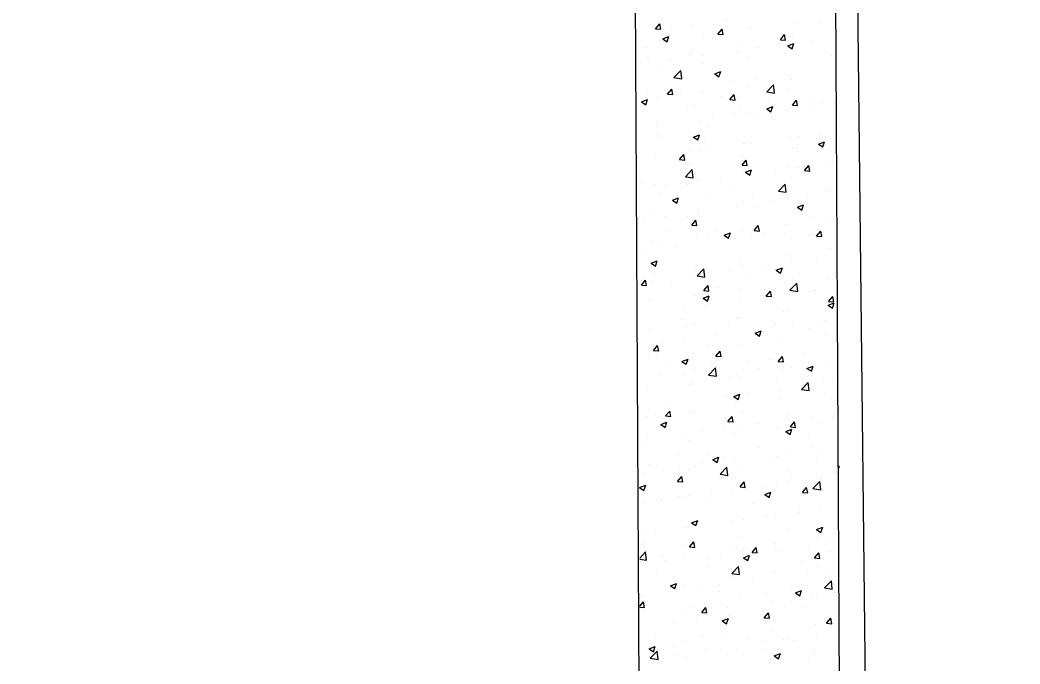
# Model space of a CAD drawing. Header units: millimetres. Extents: x 331487 to 517269, y 198509 to 399936.
# Drawn here: x 448285 to 449434, y 315079 to 315819 of the extents above; entities that cross this region are included whole.
import ezdxf

# ---------------------------------------------------------------- set-up
doc = ezdxf.new("R2010")
doc.units = ezdxf.units.MM
doc.header["$MEASUREMENT"] = 0
doc.layers.add('9th_plot boundry', color=1, linetype='Continuous')
doc.layers.add('COLUMN', color=6, linetype='Continuous')

msp = doc.modelspace()

# ---------------------------------------------------------------- linework, layer by layer
at = {"layer": '9th_plot boundry'}
msp.add_line((449434.4, 299006.3), (448946.6, 343103.6), dxfattribs=at)
msp.add_lwpolyline([(448946.6, 343103.6), (414422.2, 340817.1, 0.386106), (408845.6, 334960.7), (408845.6, 299960.7), (449434.4, 299006.3)], format="xyb", close=True, dxfattribs=at)
at = {"layer": 'COLUMN'}
for p, q in [((448972.9, 319477.3), (449064.3, 302244.5)), ((449202.9, 319478.5), (449294.4, 302239))]:
    msp.add_line(p, q, dxfattribs=at)
at = {"layer": 'COLUMN', "color": 2, "linetype": 'Continuous'}
for p, q in [((449015.5, 315808.7), (449020.4, 315814.4)), ((449015.5, 315808.7), (449021.5, 315808.2)), ((449018, 315814.3), (449018, 315814.3)), ((449021.5, 315808.2), (449020.4, 315814.4)), ((449033.4, 315809.5), (449033.4, 315809.5)), ((449058.4, 315812.8), (449058.4, 315812.8)), ((449087.3, 315802.4), (449092.1, 315808.2)), ((449093.2, 315801.9), (449092.1, 315808.2)), ((449096.3, 315817.8), (449096.3, 315817.8)), ((449123.1, 315809.5), (449123.1, 315809.5)), ((449174.5, 315816.6), (449174.5, 315816.6)), ((449205.5, 315817.4), (449205.5, 315817.4)), ((449023.9, 315797), (449030.9, 315799.7)), ((449023.9, 315797), (449028.8, 315793.6)), ((449028.8, 315793.6), (449030.9, 315799.7)), ((449071.2, 315802), (449071.2, 315802)), ((449087.3, 315802.4), (449093.2, 315801.9)), ((449159, 315796.1), (449163.8, 315801.9)), ((449159, 315796.1), (449165, 315795.6)), ((449165, 315795.6), (449163.8, 315801.9)), ((449172.9, 315799.4), (449172.9, 315799.4)), ((449004.3, 315786.7), (449004.3, 315786.7)), ((449020.7, 315795.6), (449020.7, 315795.6)), ((449114.6, 315789.4), (449114.6, 315789.4)), ((449133.1, 315786.7), (449133.1, 315786.7)), ((449158.2, 315790), (449158.2, 315790)), ((449167.6, 315789), (449174.6, 315791.7)), ((449167.6, 315789), (449172.6, 315785.6)), ((449172.6, 315785.6), (449174.6, 315791.7)), ((449196.1, 315795), (449196.1, 315795)), ((449223.8, 315789.7), (449223.8, 315789.7)), ((449032.1, 315773.4), (449032.1, 315773.4)), ((449056.2, 315779.3), (449056.2, 315779.3)), ((449057.7, 315784.5), (449057.7, 315784.5)), ((449070, 315778.4), (449070, 315778.4)), ((449111.1, 315782.2), (449111.1, 315782.2)), ((449121.9, 315776.2), (449121.9, 315776.2)), ((449164.5, 315780), (449164.5, 315780)), ((449173.2, 315783.3), (449173.2, 315783.3)), ((449217.9, 315777.7), (449217.9, 315777.7)), ((448997.9, 315769.3), (448997.9, 315769.3)), ((449007.1, 315770.1), (449007.1, 315770.1)), ((449019.5, 315762.3), (449019.5, 315762.3)), ((449070, 315768.7), (449070, 315768.7)), ((449036.8, 315752.6), (449044.6, 315760.8)), ((449036.8, 315752.6), (449045.7, 315751.3)), ((449045.7, 315751.3), (449044.6, 315760.8)), ((449083.6, 315756.7), (449090.6, 315759.4)), ((449083.6, 315756.7), (449088.5, 315753.4)), ((449088.5, 315753.4), (449090.6, 315759.4)), ((449131.9, 315750.5), (449131.9, 315750.5)), ((449169.7, 315755.5), (449169.7, 315755.5)), ((449222.5, 315756.4), (449222.5, 315756.4)), ((449029.4, 315733.5), (449034.2, 315739.2)), ((449035.4, 315733), (449034.2, 315739.2)), ((449043.7, 315738.9), (449043.7, 315738.9)), ((449106.8, 315747.2), (449106.8, 315747.2)), ((449120.7, 315743), (449120.7, 315743)), ((449143.5, 315736.1), (449151.3, 315744.2)), ((449152.4, 315734.7), (449151.3, 315744.2)), ((449168.7, 315739.7), (449168.7, 315739.7)), ((449172, 315750), (449172, 315750)), ((448999.5, 315724.5), (449006.5, 315727.2)), ((449004.5, 315721.1), (449006.5, 315727.2)), ((449005.8, 315733.9), (449005.8, 315733.9)), ((449018.2, 315729.1), (449018.2, 315729.1)), ((449029.4, 315733.5), (449035.4, 315733)), ((449038.2, 315733.4), (449038.2, 315733.4)), ((449068.7, 315735.5), (449068.7, 315735.5)), ((449091.6, 315731.1), (449091.6, 315731.1)), ((449101.1, 315727.2), (449106, 315733)), ((449101.1, 315727.2), (449107.1, 315726.7)), ((449107.1, 315726.7), (449106, 315732.9)), ((449110.4, 315729.7), (449110.4, 315729.7)), ((449143.5, 315736.1), (449152.4, 315734.7)), ((449145, 315728.9), (449145, 315728.9)), ((448999.5, 315724.5), (449004.5, 315721.1)), ((449005.9, 315722.2), (449005.9, 315722.2)), ((449052.1, 315719.7), (449052.1, 315719.7)), ((449059.3, 315720), (449059.3, 315720)), ((449112.7, 315717.7), (449112.7, 315717.7)), ((449143.3, 315716.5), (449150.3, 315719.2)), ((449143.3, 315716.5), (449148.2, 315713.1)), ((449143.4, 315716.1), (449143.4, 315716.1)), ((449148.2, 315713.1), (449150.3, 315719.2)), ((449170.8, 315716.7), (449170.8, 315716.7)), ((449172.9, 315720.9), (449177.7, 315726.7)), ((449172.9, 315720.9), (449178.8, 315720.4)), ((449178.8, 315720.4), (449177.7, 315726.7)), ((449192.7, 315717.7), (449192.7, 315717.7)), ((449198.4, 315726.6), (449198.4, 315726.6)), ((449206.6, 315724.4), (449206.6, 315724.4)), ((449221.3, 315723.1), (449221.3, 315723.1)), ((449080.5, 315707.8), (449080.5, 315707.8)), ((449105.6, 315711.1), (449105.6, 315711.1)), ((449119.5, 315709.7), (449119.5, 315709.7)), ((449134.4, 315707.7), (449134.4, 315707.7)), ((449166.1, 315715.4), (449166.1, 315715.4)), ((449219.5, 315713.2), (449219.5, 315713.2)), ((449017, 315695.8), (449017, 315695.8)), ((449017.4, 315699.5), (449017.4, 315699.5)), ((449067.5, 315702.2), (449067.5, 315702.2)), ((449076.1, 315697.7), (449076.1, 315697.7)), ((449017.8, 315687.7), (449017.8, 315687.7)), ((449018.3, 315682.6), (449018.3, 315682.6)), ((449059.2, 315684.2), (449066.2, 315686.9)), ((449059.2, 315684.2), (449064.2, 315680.9)), ((449064.2, 315680.9), (449066.2, 315686.9)), ((449169.6, 315683.4), (449169.6, 315683.4)), ((449180.3, 315685), (449180.3, 315685)), ((449205.3, 315688.3), (449205.3, 315688.3)), ((449220.1, 315689.8), (449220.1, 315689.8)), ((449071.7, 315680.3), (449071.7, 315680.3)), ((449079.3, 315671.7), (449079.3, 315671.7)), ((449117.1, 315676.6), (449117.1, 315676.6)), ((449118.3, 315676.4), (449118.3, 315676.4)), ((449125.1, 315678), (449125.1, 315678)), ((449172.6, 315672.7), (449172.6, 315672.7)), ((449178.5, 315675.8), (449178.5, 315675.8)), ((449202.9, 315676.2), (449209.9, 315678.9)), ((449202.9, 315676.2), (449207.9, 315672.9)), ((449207.9, 315672.9), (449209.9, 315678.9)), ((449015.8, 315662.5), (449015.8, 315662.5)), ((449043.3, 315658.3), (449048.1, 315664)), ((449043.3, 315658.3), (449049.3, 315657.7)), ((449049.3, 315657.7), (449048.1, 315664)), ((449054.2, 315668.4), (449054.2, 315668.4)), ((449066.3, 315668.9), (449066.3, 315668.9)), ((449114.3, 315662.7), (449114.3, 315662.7)), ((449050.1, 315638.7), (449057.8, 315646.8)), ((449055.9, 315652.7), (449055.9, 315652.7)), ((449058.9, 315637.3), (449057.8, 315646.8)), ((449115, 315652), (449119.8, 315657.7)), ((449115, 315652), (449121, 315651.5)), ((449121, 315651.5), (449119.8, 315657.7)), ((449168.4, 315650.1), (449168.4, 315650.1)), ((449179, 315648.8), (449179, 315648.8)), ((449186.7, 315645.7), (449191.6, 315651.5)), ((449192.7, 315645.2), (449191.6, 315651.4)), ((449216.9, 315653.8), (449216.9, 315653.8)), ((449218.9, 315656.5), (449218.9, 315656.5)), ((448997.6, 315642.7), (448997.6, 315642.7)), ((449050.1, 315638.7), (449058.9, 315637.3)), ((449065.1, 315635.6), (449065.1, 315635.6)), ((449090.8, 315637.2), (449090.8, 315637.2)), ((449117, 315643.1), (449117, 315643.1)), ((449118.9, 315644), (449125.9, 315646.6)), ((449118.9, 315644), (449123.9, 315640.6)), ((449123.9, 315640.6), (449125.9, 315646.6)), ((449154, 315645.5), (449154, 315645.5)), ((449186.7, 315645.7), (449192.7, 315645.2)), ((448998.9, 315631.5), (448998.9, 315631.5)), ((449014.6, 315629.2), (449014.6, 315629.2)), ((449027.9, 315628.9), (449027.9, 315628.9)), ((449052.3, 315629.2), (449052.3, 315629.2)), ((449053, 315632.2), (449053, 315632.2)), ((449105.6, 315626.9), (449105.6, 315626.9)), ((449156.8, 315622.1), (449164.6, 315630.2)), ((449159, 315624.7), (449159, 315624.7)), ((449165.7, 315620.7), (449164.6, 315630.2)), ((449020, 315618), (449020, 315618)), ((449034.9, 315611.7), (449041.9, 315614.4)), ((449039.9, 315608.4), (449041.9, 315614.4)), ((449073.3, 315615.8), (449073.3, 315615.8)), ((449126.7, 315613.5), (449126.7, 315613.5)), ((449156.8, 315622.1), (449165.7, 315620.7)), ((449167.2, 315616.8), (449167.2, 315616.8)), ((449168.5, 315613.1), (449168.5, 315613.1)), ((449190.6, 315614.4), (449190.6, 315614.4)), ((449212.4, 315622.4), (449212.4, 315622.4)), ((449217.7, 315623.2), (449217.7, 315623.2)), ((449034.9, 315611.7), (449039.9, 315608.4)), ((449063.9, 315602.3), (449063.9, 315602.3)), ((449110.1, 315603.1), (449110.1, 315603.1)), ((449115.8, 315609.8), (449115.8, 315609.8)), ((449127.7, 315606.1), (449127.7, 315606.1)), ((449152.7, 315609.4), (449152.7, 315609.4)), ((449178.6, 315603.7), (449185.6, 315606.4)), ((449178.6, 315603.7), (449183.6, 315600.3)), ((449180.1, 315611.3), (449180.1, 315611.3)), ((449183.6, 315600.3), (449185.6, 315606.4)), ((449001.6, 315589.5), (449001.6, 315589.5)), ((449013.4, 315595.9), (449013.4, 315595.9)), ((449026.6, 315592.8), (449026.6, 315592.8)), ((449051.8, 315593), (449051.8, 315593)), ((449064.5, 315597.8), (449064.5, 315597.8)), ((449192.4, 315591.1), (449192.4, 315591.1)), ((449216.5, 315589.9), (449216.5, 315589.9)), ((449032.4, 315578.4), (449032.4, 315578.4)), ((449057.2, 315583), (449062, 315588.8)), ((449057.2, 315583), (449063.1, 315582.5)), ((449063.1, 315582.5), (449062, 315588.8)), ((449128.9, 315576.8), (449133.7, 315582.5)), ((449134.9, 315576.2), (449133.7, 315582.5)), ((449134.1, 315581.1), (449134.1, 315581.1)), ((449166, 315583.5), (449166, 315583.5)), ((449062.7, 315569), (449062.7, 315569)), ((449075.8, 315571.1), (449075.8, 315571.1)), ((449085.7, 315576.1), (449085.7, 315576.1)), ((449094.6, 315571.4), (449101.6, 315574.1)), ((449094.6, 315571.4), (449099.6, 315568.1)), ((449099.6, 315568.1), (449101.6, 315574.1)), ((449101.4, 315566.6), (449101.4, 315566.6)), ((449114.6, 315576.5), (449114.6, 315576.5)), ((449126.4, 315569.9), (449126.4, 315569.9)), ((449128.9, 315576.8), (449134.9, 315576.2)), ((449139.1, 315573.9), (449139.1, 315573.9)), ((449164.3, 315574.9), (449164.3, 315574.9)), ((449192.5, 315571.6), (449192.5, 315571.6)), ((449200.6, 315570.5), (449205.4, 315576.2)), ((449200.6, 315570.5), (449206.6, 315570)), ((449206.6, 315570), (449205.4, 315576.2)), ((449012.2, 315562.6), (449012.2, 315562.6)), ((449017.5, 315561.1), (449017.5, 315561.1)), ((449038.2, 315558.3), (449038.2, 315558.3)), ((449215.2, 315556.7), (449215.2, 315556.7)), ((449000.3, 315553.3), (449000.3, 315553.3)), ((449164.7, 315550.3), (449164.7, 315550.3)), ((449172.3, 315546.1), (449172.3, 315546.1)), ((449201.1, 315543.8), (449201.1, 315543.8)), ((449010.6, 315539.2), (449017.6, 315541.9)), ((449010.6, 315539.2), (449015.5, 315535.8)), ((449015.5, 315535.8), (449017.6, 315541.9)), ((449061.5, 315535.7), (449061.5, 315535.7)), ((449063.3, 315524.7), (449071.1, 315532.8)), ((449072.2, 315523.3), (449071.1, 315532.8)), ((449113.4, 315543.2), (449113.4, 315543.2)), ((449114, 315536.1), (449114, 315536.1)), ((449138, 315535.5), (449138, 315535.5)), ((449154.3, 315531.2), (449161.3, 315533.9)), ((449159.3, 315527.8), (449161.3, 315533.9)), ((449010.9, 315529.3), (449010.9, 315529.3)), ((449012.9, 315527.3), (449012.9, 315527.3)), ((449055.7, 315526.1), (449055.7, 315526.1)), ((449063.3, 315524.7), (449072.2, 315523.3)), ((449066.3, 315525), (449066.3, 315525)), ((449075.1, 315527.2), (449075.1, 315527.2)), ((449100.1, 315530.5), (449100.1, 315530.5)), ((449119.6, 315522.8), (449119.6, 315522.8)), ((449154.3, 315531.2), (449159.3, 315527.8)), ((449173, 315520.5), (449173, 315520.5)), ((449214, 315523.4), (449214, 315523.4)), ((448997.3, 315516.1), (448997.3, 315516.1)), ((448999.3, 315514.1), (449004.1, 315519.8)), ((448999.3, 315514.1), (449005.3, 315513.6)), ((449005.3, 315513.6), (449004.1, 315519.8)), ((449011.9, 315518.9), (449011.9, 315518.9)), ((449034, 315513.8), (449034, 315513.8)), ((449071, 315507.8), (449075.9, 315513.6)), ((449077, 315507.3), (449075.9, 315513.6)), ((449087.3, 315511.6), (449087.3, 315511.6)), ((449112.2, 315509.9), (449112.2, 315509.9)), ((449140.7, 315509.3), (449140.7, 315509.3)), ((449163.5, 315517), (449163.5, 315517)), ((449170, 315508.2), (449177.8, 315516.3)), ((449178.9, 315506.8), (449177.8, 315516.3)), ((449060.2, 315502.4), (449060.2, 315502.4)), ((449070.3, 315498.9), (449077.3, 315501.6)), ((449070.3, 315498.9), (449075.2, 315495.6)), ((449071, 315507.8), (449077, 315507.3)), ((449075.2, 315495.6), (449077.3, 315501.6)), ((449142.8, 315501.5), (449147.6, 315507.3)), ((449142.8, 315501.5), (449148.7, 315501)), ((449148.7, 315501), (449147.6, 315507.3)), ((449170, 315508.2), (449178.9, 315506.8)), ((449174.8, 315504.4), (449174.8, 315504.4)), ((449194.1, 315507.1), (449194.1, 315507.1)), ((449199.9, 315507.6), (449199.9, 315507.6)), ((449214.5, 315495.3), (449219.3, 315501)), ((449220.5, 315494.7), (449219.3, 315501)), ((449009.7, 315496), (449009.7, 315496)), ((449048.8, 315487.8), (449048.8, 315487.8)), ((449073.8, 315491.1), (449073.8, 315491.1)), ((449111.7, 315496), (449111.7, 315496)), ((449168.2, 315486.4), (449168.2, 315486.4)), ((449212.8, 315490.1), (449212.8, 315490.1)), ((449214, 315490.9), (449221, 315493.6)), ((449214, 315490.9), (449218.9, 315487.6)), ((449214.5, 315495.3), (449220.5, 315494.7)), ((449218.9, 315487.6), (449221, 315493.6)), ((449109.8, 315476.4), (449109.8, 315476.4)), ((449111, 315476.6), (449111, 315476.6)), ((449162.3, 315483.7), (449162.3, 315483.7)), ((449046.4, 315474.2), (449046.4, 315474.2)), ((449051.5, 315466.4), (449051.5, 315466.4)), ((449059, 315469.1), (449059, 315469.1)), ((449099.8, 315471.9), (449099.8, 315471.9)), ((449148.5, 315464.9), (449148.5, 315464.9)), ((449153.1, 315469.7), (449153.1, 315469.7)), ((449173.5, 315468.2), (449173.5, 315468.2)), ((449192.1, 315464.5), (449192.1, 315464.5)), ((449206.5, 315467.4), (449206.5, 315467.4)), ((449211.4, 315473.2), (449211.4, 315473.2)), ((449008.5, 315462.7), (449008.5, 315462.7)), ((449047.5, 315451.6), (449047.5, 315451.6)), ((449085.4, 315456.6), (449085.4, 315456.6)), ((449130, 315458.7), (449137, 315461.4)), ((449130, 315458.7), (449134.9, 315455.3)), ((449133.8, 315454.5), (449133.8, 315454.5)), ((449134.9, 315455.3), (449137, 315461.4)), ((449211.6, 315456.8), (449211.6, 315456.8)), ((449013.2, 315438.9), (449018, 315444.6)), ((449019.2, 315438.3), (449018, 315444.6)), ((449022.4, 315448.3), (449022.4, 315448.3)), ((449075.5, 315444.5), (449075.5, 315444.5)), ((449109.7, 315443.3), (449109.7, 315443.3)), ((449161.1, 315450.4), (449161.1, 315450.4)), ((449007.3, 315429.4), (449007.3, 315429.4)), ((449013.2, 315438.9), (449019.2, 315438.4)), ((449017.2, 315434.4), (449017.2, 315434.4)), ((449045.9, 315426.4), (449052.9, 315429.1)), ((449050.9, 315423.1), (449052.9, 315429.1)), ((449057.8, 315435.9), (449057.8, 315435.9)), ((449084.9, 315432.6), (449089.7, 315438.3)), ((449084.9, 315432.6), (449090.9, 315432.1)), ((449090.9, 315432.1), (449089.7, 315438.3)), ((449147.2, 315428.8), (449147.2, 315428.8)), ((449156.6, 315426.3), (449161.5, 315432.1)), ((449162.6, 315425.8), (449161.5, 315432.1)), ((449185.1, 315433.8), (449185.1, 315433.8)), ((449026.9, 315423.1), (449026.9, 315423.1)), ((449045.9, 315426.4), (449050.9, 315423.1)), ((449059, 315417.2), (449059, 315417.2)), ((449076.6, 315410.7), (449084.4, 315418.9)), ((449080.3, 315420.8), (449080.3, 315420.8)), ((449085.5, 315409.4), (449084.4, 315418.9)), ((449122.2, 315425.5), (449122.2, 315425.5)), ((449133.7, 315418.6), (449133.7, 315418.6)), ((449156.6, 315426.3), (449162.6, 315425.8)), ((449159.9, 315417.1), (449159.9, 315417.1)), ((449172, 315419.5), (449172, 315419.5)), ((449189.6, 315418.4), (449196.6, 315421.1)), ((449189.6, 315418.4), (449194.6, 315415.1)), ((449194.6, 315415.1), (449196.6, 315421.1)), ((449210.4, 315423.5), (449210.4, 315423.5)), ((449021.2, 315412.2), (449021.2, 315412.2)), ((449048, 315409.7), (449048, 315409.7)), ((449076.6, 315410.7), (449085.5, 315409.4)), ((449101.4, 315407.4), (449101.4, 315407.4)), ((449108.5, 315410.1), (449108.5, 315410.1)), ((449113.7, 315409.5), (449113.7, 315409.5)), ((449187, 315416.3), (449187, 315416.3)), ((449006.1, 315396.2), (449006.1, 315396.2)), ((449055.4, 315399.5), (449055.4, 315399.5)), ((449056.6, 315402.6), (449056.6, 315402.6)), ((449154.7, 315405.1), (449154.7, 315405.1)), ((449158.8, 315394.3), (449158.8, 315394.3)), ((449183.3, 315394.2), (449191.1, 315402.3)), ((449183.3, 315394.2), (449192.2, 315392.8)), ((449192.2, 315392.8), (449191.1, 315402.3)), ((449208.1, 315402.9), (449208.1, 315402.9)), ((449222, 315402.6), (449222, 315402.6)), ((448997, 315389.4), (448997, 315389.4)), ((449095.9, 315386), (449095.9, 315386)), ((449105.6, 315386.2), (449112.6, 315388.8)), ((449105.6, 315386.2), (449110.6, 315382.8)), ((449110.6, 315382.8), (449112.6, 315388.8)), ((449120.9, 315389.3), (449120.9, 315389.3)), ((449158.7, 315383.8), (449158.7, 315383.8)), ((449209.2, 315390.2), (449209.2, 315390.2)), ((449007, 315372.3), (449007, 315372.3)), ((449032.7, 315377.7), (449032.7, 315377.7)), ((449107.3, 315376.8), (449107.3, 315376.8)), ((449004.9, 315362.9), (449004.9, 315362.9)), ((449027.1, 315363.7), (449031.9, 315369.4)), ((449027.1, 315363.7), (449033, 315363.1)), ((449033, 315363.1), (449031.9, 315369.4)), ((449055.4, 315369.3), (449055.4, 315369.3)), ((449060.4, 315370), (449060.4, 315370)), ((449098.8, 315357.4), (449103.6, 315363.1)), ((449104.8, 315356.9), (449103.6, 315363.1)), ((449113.8, 315367.7), (449113.8, 315367.7)), ((449167.1, 315365.5), (449167.1, 315365.5)), ((449167.9, 315359.8), (449167.9, 315359.8)), ((449195.7, 315363.2), (449195.7, 315363.2)), ((449220.5, 315363.2), (449220.5, 315363.2)), ((449220.7, 315366.5), (449220.7, 315366.5)), ((449226.2, 315369.8), (449226.2, 315369.8)), ((449021.6, 315353.9), (449028.6, 315356.6)), ((449021.6, 315353.9), (449026.6, 315350.5)), ((449026.6, 315350.5), (449028.6, 315356.6)), ((449094.6, 315349.9), (449094.6, 315349.9)), ((449098.8, 315357.4), (449104.8, 315356.9)), ((449109.5, 315349.8), (449109.5, 315349.8)), ((449132.5, 315354.9), (449132.5, 315354.9)), ((449157.4, 315350.5), (449157.4, 315350.5)), ((449165.3, 315345.9), (449172.3, 315348.6)), ((449170.3, 315342.5), (449172.3, 315348.6)), ((449170.5, 315351.1), (449175.3, 315356.9)), ((449170.5, 315351.1), (449176.5, 315350.6)), ((449176.5, 315350.6), (449175.3, 315356.8)), ((449207.9, 315356.9), (449207.9, 315356.9)), ((449006.4, 315338.3), (449006.4, 315338.3)), ((449051.2, 315339.8), (449051.2, 315339.8)), ((449069.6, 315346.6), (449069.6, 315346.6)), ((449106.1, 315343.5), (449106.1, 315343.5)), ((449165.3, 315345.9), (449170.3, 315342.5)), ((449191.8, 315337.9), (449191.8, 315337.9)), ((449003.6, 315329.6), (449003.6, 315329.6)), ((449054.2, 315336), (449054.2, 315336)), ((449133.5, 315327.8), (449133.5, 315327.8)), ((449194.4, 315327), (449194.4, 315327)), ((449040.9, 315318.9), (449040.9, 315318.9)), ((449075.2, 315317.8), (449075.2, 315317.8)), ((449081.3, 315313.6), (449088.3, 315316.3)), ((449081.3, 315313.6), (449086.3, 315310.3)), ((449086.3, 315310.3), (449088.3, 315316.3)), ((449094.3, 315316.6), (449094.3, 315316.6)), ((449106.2, 315315.4), (449106.2, 315315.4)), ((449147.7, 315314.4), (449147.7, 315314.4)), ((449156.2, 315317.2), (449156.2, 315317.2)), ((449169.3, 315323.7), (449169.3, 315323.7)), ((449206.7, 315323.6), (449206.7, 315323.6)), ((449008.6, 315307.7), (449008.6, 315307.7)), ((449016.9, 315307.8), (449016.9, 315307.8)), ((449043.3, 315307.1), (449043.3, 315307.1)), ((449052.9, 315302.7), (449052.9, 315302.7)), ((449062, 315305.5), (449062, 315305.5)), ((449068.3, 315310.4), (449068.3, 315310.4)), ((449089.8, 315296.8), (449097.6, 315304.9)), ((449098.7, 315295.4), (449097.6, 315304.9)), ((449104.9, 315310.2), (449104.9, 315310.2)), ((449115.4, 315303.2), (449115.4, 315303.2)), ((449201.1, 315312.1), (449201.1, 315312.1)), ((449225, 315305.6), (449226.8, 315306.3)), ((449225, 315305.6), (449226.8, 315304.4)), ((449002.4, 315296.3), (449002.4, 315296.3)), ((449040.9, 315288.4), (449045.8, 315294.2)), ((449046.9, 315287.9), (449045.8, 315294.2)), ((449089.8, 315296.8), (449098.7, 315295.4)), ((449168.8, 315301), (449168.8, 315301)), ((449171.7, 315292.8), (449171.7, 315292.8)), ((449205.9, 315292.6), (449205.9, 315292.6)), ((449222.1, 315298.7), (449222.1, 315298.7)), ((448997.3, 315281.4), (449004.3, 315284.1)), ((448997.3, 315281.4), (449002.2, 315278)), ((449002.2, 315278), (449004.3, 315284.1)), ((449040.9, 315288.4), (449046.9, 315287.9)), ((449112.7, 315282.2), (449117.5, 315287.9)), ((449112.7, 315282.2), (449118.6, 315281.6)), ((449113.4, 315282.8), (449113.4, 315282.8)), ((449118.6, 315281.6), (449117.5, 315287.9)), ((449143, 315284.3), (449143, 315284.3)), ((449155, 315283.9), (449155, 315283.9)), ((449168.1, 315287.6), (449168.1, 315287.6)), ((449184.4, 315275.9), (449189.2, 315281.6)), ((449190.4, 315275.4), (449189.2, 315281.6)), ((449196.5, 315280.2), (449204.3, 315288.3)), ((449196.5, 315280.2), (449205.4, 315278.8)), ((449205.4, 315278.8), (449204.3, 315288.3)), ((449205.5, 315290.3), (449205.5, 315290.3)), ((449017, 315267.7), (449017, 315267.7)), ((449021, 315268.1), (449021, 315268.1)), ((449042, 315271), (449042, 315271)), ((449051.7, 315269.4), (449051.7, 315269.4)), ((449055.1, 315272.8), (449055.1, 315272.8)), ((449079.9, 315276), (449079.9, 315276)), ((449103.7, 315276.9), (449103.7, 315276.9)), ((449141, 315273.4), (449148, 315276.1)), ((449141, 315273.4), (449146, 315270)), ((449146, 315270), (449148, 315276.1)), ((449184.4, 315275.9), (449190.4, 315275.4)), ((449001.2, 315263), (449001.2, 315263)), ((449074.4, 315265.8), (449074.4, 315265.8)), ((449127.8, 315263.6), (449127.8, 315263.6)), ((449181.2, 315261.3), (449181.2, 315261.3)), ((449204.3, 315257.1), (449204.3, 315257.1)), ((449116.7, 315244.9), (449116.7, 315244.9)), ((449141.8, 315248.2), (449141.8, 315248.2)), ((449153.8, 315250.7), (449153.8, 315250.7)), ((449179.6, 315253.1), (449179.6, 315253.1)), ((449050.5, 315236.1), (449050.5, 315236.1)), ((449053.6, 315236.5), (449053.6, 315236.5)), ((449057, 315241.1), (449064, 315243.8)), ((449057, 315241.1), (449061.9, 315237.8)), ((449061.9, 315237.8), (449064, 315243.8)), ((449102.4, 315243.6), (449102.4, 315243.6)), ((449167.6, 315233.2), (449167.6, 315233.2)), ((449200.7, 315233.1), (449207.7, 315235.8)), ((449200.7, 315233.1), (449205.6, 315229.8)), ((449205.6, 315229.8), (449207.7, 315235.8)), ((449225.9, 315243.2), (449225.9, 315243.2)), ((449000, 315229.7), (449000, 315229.7)), ((449015.7, 315231.6), (449015.7, 315231.6)), ((449109.3, 315223.2), (449109.3, 315223.2)), ((449203.1, 315223.8), (449203.1, 315223.8)), ((449216.5, 315222), (449216.5, 315222)), ((449001.5, 315217), (449001.5, 315217)), ((449050.9, 315213.2), (449050.9, 315213.2)), ((449054.8, 315213.2), (449059.6, 315219)), ((449054.8, 315213.2), (449060.8, 315212.7)), ((449054.9, 315214.7), (449054.9, 315214.7)), ((449060.8, 315212.7), (449059.6, 315219)), ((449101.2, 315210.3), (449101.2, 315210.3)), ((449108.3, 315212.5), (449108.3, 315212.5)), ((449126.5, 315206.9), (449131.4, 315212.7)), ((449132.5, 315206.4), (449131.4, 315212.7)), ((449152.6, 315217.4), (449152.6, 315217.4)), ((449153.3, 315213.7), (449153.3, 315213.7)), ((449161.7, 315210.2), (449161.7, 315210.2)), ((449191.5, 315211.2), (449191.5, 315211.2)), ((448997.4, 315200.4), (449004.1, 315207.5)), ((448997.4, 315199.2), (449005.3, 315198)), ((449005.3, 315198), (449004.1, 315207.5)), ((449022.6, 315203.5), (449022.6, 315203.5)), ((449049.3, 315202.8), (449049.3, 315202.8)), ((449076, 315201.3), (449076, 315201.3)), ((449090.4, 315205.4), (449090.4, 315205.4)), ((449115.5, 315208.7), (449115.5, 315208.7)), ((449116.6, 315200.9), (449123.7, 315203.6)), ((449116.6, 315200.9), (449121.6, 315197.5)), ((449121.6, 315197.5), (449123.6, 315203.5)), ((449126.5, 315206.9), (449132.5, 315206.4)), ((449129.4, 315199), (449129.4, 315199)), ((449133.2, 315201.2), (449133.2, 315201.2)), ((449198.3, 315200.7), (449203.1, 315206.4)), ((449198.3, 315200.7), (449204.2, 315200.1)), ((449204.2, 315200.1), (449203.1, 315206.4)), ((449215.1, 315207.9), (449215.1, 315207.9)), ((448998.8, 315196.4), (448998.8, 315196.4)), ((449027.3, 315197.1), (449027.3, 315197.1)), ((449074.9, 315191.2), (449074.9, 315191.2)), ((449103.1, 315182.8), (449110.9, 315190.9)), ((449112, 315181.4), (449110.9, 315190.9)), ((449182.8, 315196.8), (449182.8, 315196.8)), ((449201.9, 315190.5), (449201.9, 315190.5)), ((449016.6, 315181.2), (449016.6, 315181.2)), ((449100, 315177), (449100, 315177)), ((449103.1, 315182.8), (449112, 315181.4)), ((449151.4, 315184.1), (449151.4, 315184.1)), ((449190.2, 315182.6), (449190.2, 315182.6)), ((449215.2, 315185.9), (449215.2, 315185.9)), ((449032.6, 315168.6), (449039.6, 315171.3)), ((449032.6, 315168.6), (449037.6, 315165.3)), ((449037.6, 315165.3), (449039.6, 315171.3)), ((449048.1, 315169.5), (449048.1, 315169.5)), ((449064.1, 315166), (449064.1, 315166)), ((449089.2, 315169.3), (449089.2, 315169.3)), ((449127, 315174.3), (449127, 315174.3)), ((449171.4, 315166.2), (449171.4, 315166.2)), ((449209.8, 315166.3), (449217.6, 315174.4)), ((449209.8, 315166.3), (449218.7, 315164.9)), ((449218.7, 315164.9), (449217.6, 315174.4)), ((448997.6, 315163.1), (448997.6, 315163.1)), ((449001, 315157.7), (449001, 315157.7)), ((449035, 315163.9), (449035, 315163.9)), ((449088.4, 315161.6), (449088.4, 315161.6)), ((449113.1, 315156.2), (449113.1, 315156.2)), ((449141.8, 315159.4), (449141.8, 315159.4)), ((449176.3, 315160.6), (449183.3, 315163.3)), ((449176.3, 315160.6), (449181.3, 315157.2)), ((449181.3, 315157.2), (449183.3, 315163.3)), ((449195.2, 315157.1), (449195.2, 315157.1)), ((449200.7, 315157.2), (449200.7, 315157.2)), ((448997.6, 315145.1), (449001.8, 315150)), ((448997.6, 315144.2), (449002.9, 315143.8)), ((449002.9, 315143.7), (449001.8, 315150)), ((449054.8, 315146.2), (449054.8, 315146.2)), ((449068.7, 315138), (449073.5, 315143.7)), ((449074.7, 315137.5), (449073.5, 315143.7)), ((449098.8, 315143.7), (449098.8, 315143.7)), ((449150.1, 315150.8), (449150.1, 315150.8)), ((449163.9, 315143.1), (449163.9, 315143.1)), ((449188.9, 315146.4), (449188.9, 315146.4)), ((449226.8, 315151.4), (449226.8, 315151.4)), ((449046.9, 315136.2), (449046.9, 315136.2)), ((449062.8, 315129.8), (449062.8, 315129.8)), ((449068.7, 315138), (449074.7, 315137.5)), ((449092.3, 315128.3), (449099.3, 315131)), ((449097.3, 315125), (449099.3, 315131)), ((449100.7, 315134.8), (449100.7, 315134.8)), ((449140.4, 315131.7), (449145.2, 315137.5)), ((449140.4, 315131.7), (449146.4, 315131.2)), ((449146.4, 315131.2), (449145.2, 315137.5)), ((449212.1, 315125.5), (449217, 315131.2)), ((449218.1, 315124.9), (449217, 315131.2)), ((449037.8, 315126.5), (449037.8, 315126.5)), ((449092.3, 315128.3), (449097.3, 315125)), ((449199.4, 315123.9), (449199.4, 315123.9)), ((449212.1, 315125.5), (449218.1, 315124.9)), ((449015.6, 315112.8), (449015.6, 315112.8)), ((449068.9, 315110.5), (449068.9, 315110.5)), ((449097.6, 315110.5), (449097.6, 315110.5)), ((449122.3, 315108.3), (449122.3, 315108.3)), ((449148.9, 315117.5), (449148.9, 315117.5)), ((449162.6, 315107), (449162.6, 315107)), ((449200.5, 315112), (449200.5, 315112)), ((449225.6, 315116.6), (449225.6, 315116.6)), ((449008.3, 315096.1), (449015.3, 315098.8)), ((449008.3, 315096.1), (449013.3, 315092.7)), ((449013.3, 315092.7), (449015.3, 315098.8)), ((449036.6, 315099.3), (449036.6, 315099.3)), ((449045.6, 315103), (449045.6, 315103)), ((449074.4, 315095.4), (449074.4, 315095.4)), ((449090, 315097.1), (449090, 315097.1)), ((449109, 315096.5), (449109, 315096.5)), ((449137.6, 315103.7), (449137.6, 315103.7)), ((449167.3, 315106.5), (449167.3, 315106.5)), ((449175.7, 315106), (449175.7, 315106)), ((449009.6, 315085.4), (449017.4, 315093.5)), ((449009.6, 315085.4), (449018.5, 315084)), ((449011.5, 315087.1), (449011.5, 315087.1)), ((449018.5, 315084), (449017.4, 315093.5)), ((449036.5, 315090.4), (449036.5, 315090.4)), ((449050.6, 315086.5), (449050.6, 315086.5)), ((449143.4, 315094.8), (449143.4, 315094.8)), ((449147.7, 315084.2), (449147.7, 315084.2)), ((449152, 315088.1), (449159, 315090.8)), ((449152, 315088.1), (449157, 315084.7)), ((449157, 315084.7), (449159, 315090.8)), ((449191.2, 315084.6), (449191.2, 315084.6)), ((449196.8, 315092.6), (449196.8, 315092.6)), ((449198.2, 315090.6), (449198.2, 315090.6))]:
    msp.add_line(p, q, dxfattribs=at)

doc.saveas('drawing.dxf')
